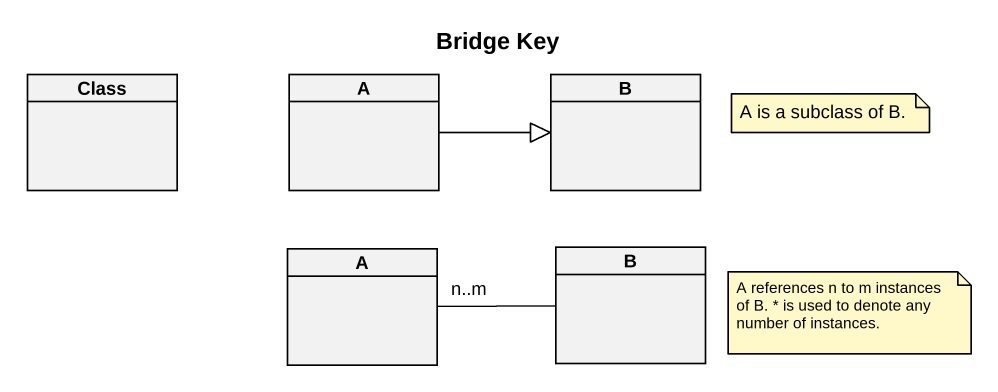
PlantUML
@startuml
title Bridge Key
hide circle
hide empty members
class "Class" as Class_
class A
class B
class "A" as A_2
class "B" as B_2
A -right-|> B
A_2 "n..m" -right- B_2
note as N1
  A is a subclass of B.
end note
note as N2
  A references n to m instances of B. * is used to denote any number of instances.
end note
@enduml
